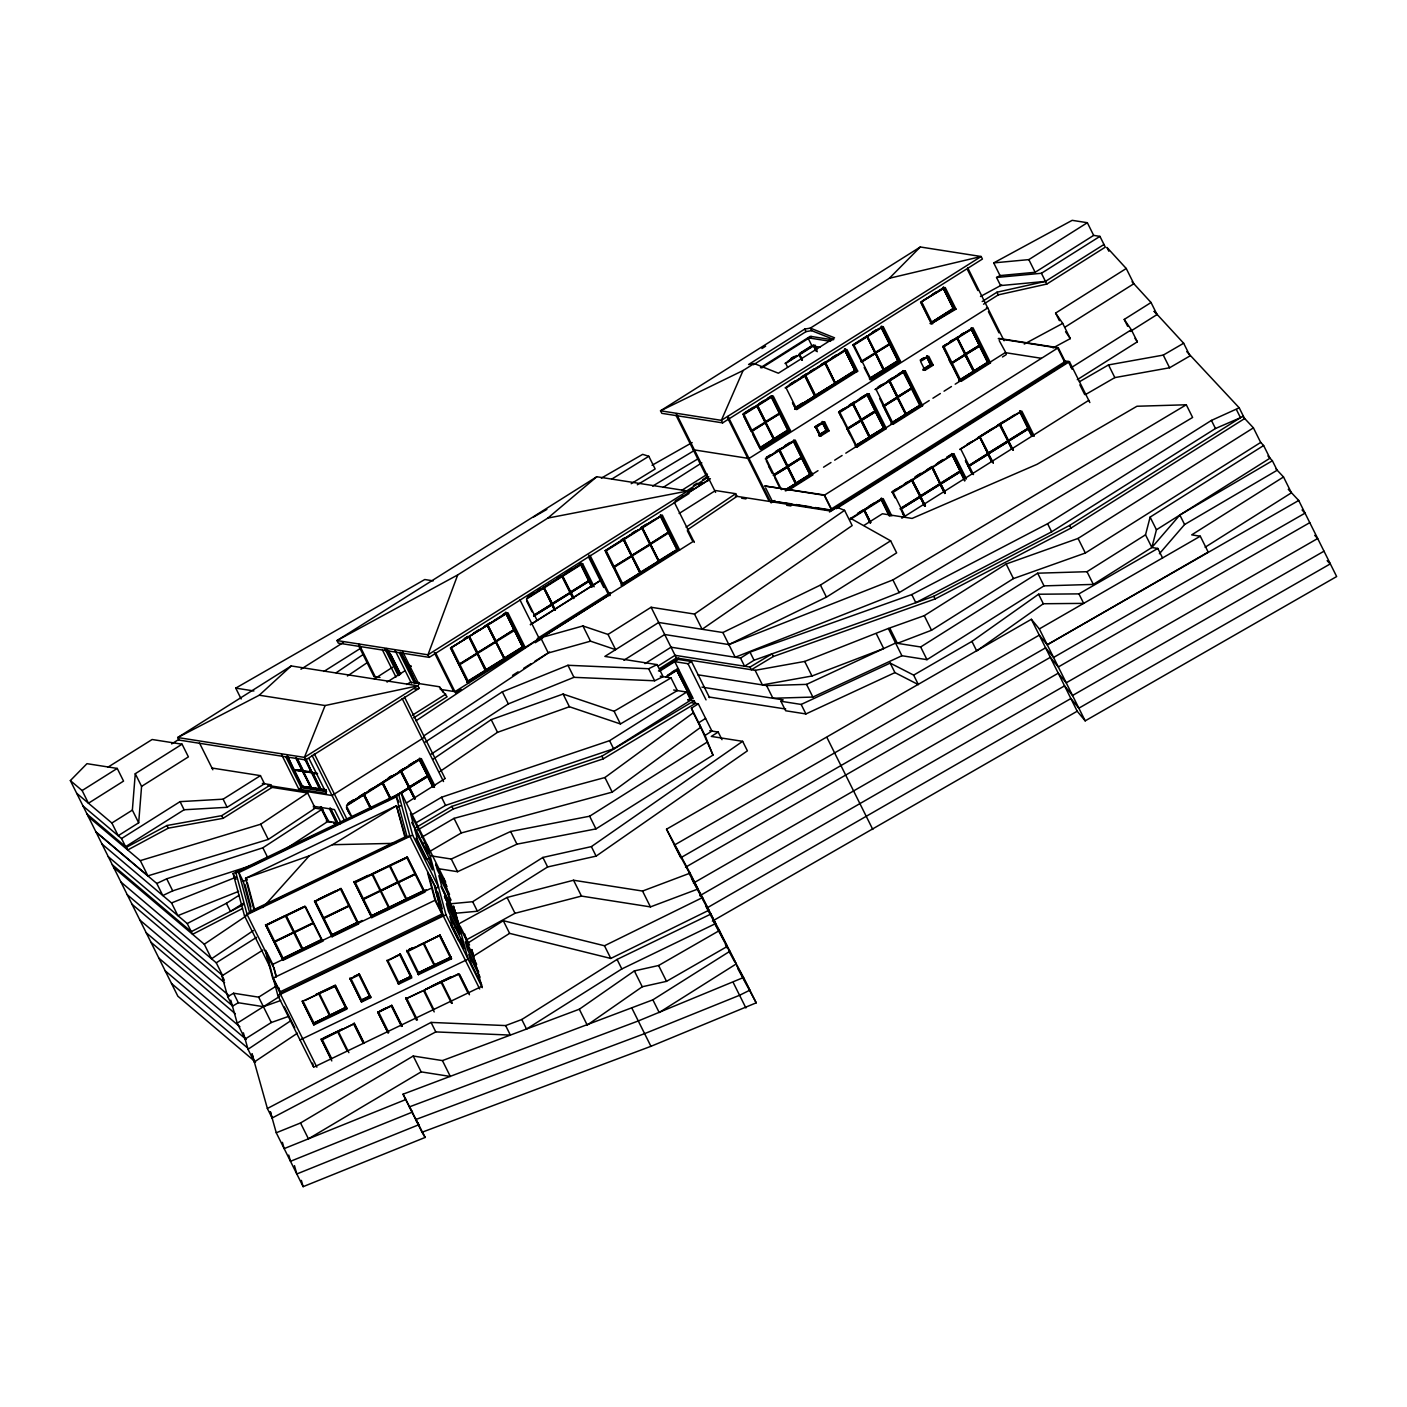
<?xml version="1.0" encoding="UTF-8"?>
<svg xmlns="http://www.w3.org/2000/svg" width="1407" height="1407" viewBox="0 0 1407 1407"><rect width="100%" height="100%" fill="white"/><g stroke="black" fill="none" stroke-linecap="round" stroke-linejoin="round"><path stroke-width="1.5" d="M138.677 822.796L132.364 810.115L135.265 773.709L182.066 744.197L188.397 756.878L141.579 786.39L138.677 822.796L118.206 835.705L111.874 823.025L76.681 793.267M1162.569 557.946L1157.82 548.431L1151.858 547.499L1145.527 534.818L1150.117 517.108L1263.627 445.527L1269.958 458.207L1156.448 529.788L1151.858 547.499L1093.345 584.397L1044.012 585.875L926.984 659.672L901.905 655.732L812.877 697.063L772.918 698.259L766.586 685.578L697.837 674.797M596.797 476.744L547.815 518.093L457.715 574.918L427.957 654.818L429.223 657.368L689.008 493.54L687.742 490.99L596.797 476.744L337.012 640.554L338.278 643.105L429.223 657.368M291.214 665.951L259.257 695.216L177.704 737.532L304.404 757.388L417.914 685.807L291.214 665.951L177.704 737.532L178.97 740.064L305.653 759.921L419.18 688.34L417.914 685.807L325.105 705.54L304.404 757.388L311.686 772.408L306.04 759.235M754.17 363.534L748.577 364.501L804.751 329.08L810.344 328.112L834.527 337.803L778.37 373.224L754.17 363.534L743.089 370.516L721.369 420.341L722.635 422.874L982.42 259.046L981.154 256.514L920.319 246.981L660.534 410.791L661.8 413.341L722.635 422.874M1151.858 547.499L1179.84 515.032L1272.385 460.757L1277.134 470.272L1184.588 524.53L1159.386 553.76M262.863 907.533L309.276 855.843L332.439 844.71L396.475 805.771L405.533 837.323M70.35 780.586L86.97 763.667L117.238 768.415L123.552 781.096L88.448 803.239L82.134 790.541L70.35 780.586L177.845 996.191L255.546 1062.021M833.788 339.527L811.61 330.645L810.344 328.112L889.365 278.269L920.319 246.981M421.871 837.218L454.021 818.364L604.922 777.526L693.299 712.786L691.435 708.161L698.329 703.817L711.924 731.077L705.03 735.439L712.98 755.102L595.952 828.899L516.949 844.165L457.592 871.707L438.791 868.752M429.135 851.815L461.303 832.962L612.203 792.123L700.563 727.366L693.299 712.786M913.653 675.114L918.384 684.629L894.94 672.616L805.912 713.947L785.651 710.764L780.903 701.266L801.163 704.432L890.191 663.102L913.653 675.114L971.938 641.399L1038.577 594.229L1078.94 593.877L1157.82 548.431M1078.94 593.877L1083.671 603.374L1043.326 603.744L976.687 650.913L971.938 641.399M450.715 903.769L472.664 901.711L542.873 857.443L591.38 846.609L742.65 741.331L747.398 750.846L596.111 856.124L547.622 866.958L477.413 911.226L455.446 913.284L450.715 903.769L443.821 878.425M705.593 905.809L729.952 951.22L652.866 999.832L403.053 1094.189L425.16 1137.436L303.138 1186.664L276.264 1132.776L300.535 1122.979L413.236 1056.024L442.431 1060.597L579.315 1009.224L634.364 970.918L658.599 965.501L719.452 930.537L691.54 878.513M719.452 930.537L727.349 946.383L666.513 981.347L642.26 986.764L587.211 1025.07L579.315 1009.224M694.513 614.068L844.569 510.336L852.167 525.567L702.111 629.281L694.513 614.068L651.107 607.261L608.017 634.434L582.92 625.957L540.71 637.776L415.997 720.806M335.675 825.469L339.228 823.06L326.231 821.02M433.391 758.971L491.201 719.645L563.099 694.056L614.103 711.274L620.434 723.954L677.347 690.591L671.016 677.91L660.288 676.222M439.723 771.652L497.515 732.326L569.413 706.736L620.434 723.954M336.115 672.792L363.34 654.396M347.423 676.011L367.385 662.521M686.106 527.168L735.685 493.681L737.004 496.354L687.425 529.823M113.668 867.468L204.279 944.22L246.067 915.992M253.348 930.572L211.542 958.8L204.279 944.22M297.422 1033.195L254.333 1061.968L248.001 1049.288L291.091 1020.515M88.377 816.728L140.313 860.627L260.7 824.221L307.641 792.968L315.221 808.181L268.28 839.434L147.893 875.858L95.957 831.959L156.81 883.49L162.807 895.538L172.709 890.842L256.32 863.898M423.595 736.019L548.29 652.989L590.518 641.17L615.615 649.647L608.017 634.434M156.81 883.49L166.712 878.795L262.845 847.805L322.045 809.254L313.409 807.899M425.02 742.192L502.317 691.857L567.953 665.282L648.645 668.73L657.087 664.614L663.102 676.661L654.642 680.777L573.95 677.33L508.332 703.905L431.034 754.24M283.212 850.514L328.06 821.301L320.673 806.897M761.926 348.549L765.619 346.21M753.466 364.747L806.018 331.612L811.61 330.645M82.134 790.541L117.238 768.415M760.483 367.702L810.274 336.308L832.944 339.861M761.75 367.913L811.522 336.502M790.681 358.697L794.199 356.481M791.068 358.75L794.568 356.534M799.844 353.21L812.12 345.471M788.078 361.177L796.767 355.496M784.948 363.446L797.224 355.69M813.615 345.366L799.387 354.195L802.236 359.893M813.826 345.735L785.739 363.446L787.586 367.157M300.94 669.24L343.431 642.436M323.891 671.438L360.843 648.135M744.11 413.06L753.255 407.309M758.742 403.844L764.23 400.379M767.888 398.075L771.528 395.772L788.799 430.384L761.38 447.69M789.925 384.164L795.447 380.681M800.988 377.182L806.51 373.699M810.203 371.378L813.897 369.039M821.266 364.395L824.959 362.074M832.328 357.413L836.022 355.092M872.393 332.175L876.051 329.854M932.753 294.098L936.358 291.829M742.72 414.291L771.968 395.842L789.239 430.454L759.973 448.903L761.222 449.097L790.488 430.665L773.217 396.035L743.969 414.485L761.222 449.097M788.465 385.624L836.479 355.162M837.499 354.687L845.695 349.341M852.712 344.926L867.345 335.693M868.858 334.936L879.182 328.429M922.394 300.975L943.991 287.362L954.737 308.924L931.328 323.68L920.583 302.118L945.24 287.556L956.004 309.118L931.328 323.68M743.002 414.449L756.931 405.814L765.091 422.17L756.737 405.779M790.488 430.665L787.973 430.261L771.265 396.774L757.335 405.409L765.672 421.801L757.511 405.445M785.106 387.892L803.028 376.724M835.002 383.249L815.128 395.473L835.002 383.249L824.889 362.953L805.015 375.177M827.246 361.458L844.974 350.273L854.717 370.516L857.69 371.096L846.944 349.552L786.091 387.91L796.854 409.472L857.69 371.096M860.961 361.423L875.084 352.805L866.941 336.449L852.994 345.084L861.348 361.476M869.051 334.972L881.274 327.409L889.417 343.765L875.295 352.383L867.134 336.009L875.488 352.401M922.728 301.116L943.288 288.294L953.401 308.59L930.977 322.572M883.227 326.67L853.961 345.12L871.232 379.732L900.48 361.282L883.227 326.67L881.978 326.477L899.231 361.089L869.983 379.538L871.232 379.732M111.874 823.025L132.364 810.115M765.091 422.17L750.969 430.788L743.177 414.485M765.302 421.748L779.425 413.13L771.265 396.774M751.285 431.421L765.215 422.786L773.569 439.16L765.408 422.804L751.655 431.474L759.815 447.831L788.465 429.944M779.548 413.746L765.619 422.381L774.149 438.791L765.795 422.417L779.742 413.764L787.709 430.102L773.78 438.738M861.277 362.056L875.224 353.403M883.965 369.408L875.611 353.016L889.558 344.363M663.225 487.385L701.829 462.833M861.664 362.109L875.4 353.438L883.191 369.742M875.611 353.016L889.734 344.398L897.895 360.755M993.711 262.898L1028.834 259.609L1087.347 222.711L1093.661 235.391L1035.147 272.29L1000.025 275.579L993.711 262.898L1072.187 220.336L1087.347 222.711M796.767 406.553L802.289 403.07M795.025 408.153L814.917 395.912L804.611 375.581M825.469 362.584L835.213 382.81L854.717 370.516M814.917 395.912L795.219 408.171L792.458 402.648M835.389 382.845L855.087 370.569L844.78 350.255M796.169 407.924L853.346 371.87M930.08 323.487L946.278 313.269M794.762 409.156L855.614 370.78L844.868 349.217M930.519 323.557L953.928 308.784L943.182 287.239M795.148 409.208L855.984 370.832L845.238 349.27M930.906 323.61L954.315 308.854L943.552 287.292M856.441 370.903L795.571 409.279L796.854 409.472M394.224 662.855L386.257 648.75M394.54 663.488L399.271 674.832M374.332 678.948L392.588 667.235M121.547 838.537L180.061 801.638L223.115 799.176L260.453 775.626L264.498 783.752L227.16 807.301L184.106 809.764L125.592 846.662L121.547 838.537L82.995 805.965M681.867 490.269L707.475 474.124M982.192 301.538L996.983 292.216L1045.471 281.382L1103.985 244.484M400.661 652.672L407.696 664.966M418.917 682.94L415.47 682.395L408.012 665.599M693.422 485.485L697.081 483.181M702.568 479.717L706.226 477.413M684.804 492.098L708.794 476.78M983.528 304.193L998.302 294.872L1046.808 284.056L1105.304 247.157L1099.94 236.376L1093.503 235.356M687.636 491.782L693.159 488.299M698.452 484.975L702.111 482.654M387.048 682.078L405.198 670.629M675.202 500.91L682.624 496.231M688.181 492.731L710.412 478.714M773.375 439.142L759.815 447.831M869.438 378.413L883.367 369.777L875.4 353.438M897.701 360.737L883.772 369.373L875.998 353.069M682.061 496.777L709.304 479.594M898.985 360.245L869.807 378.465L864.179 367.526M760.994 447.637L788.43 430.331L772.126 397.636M871.003 378.254L898.422 360.966L881.169 326.336M869.544 379.468L898.792 361.019L881.538 326.406M528.03 596.48L533.464 593.05M557.014 578.189L560.637 575.903M528.399 596.533L533.833 593.103M537.456 590.817L541.079 588.548M557.401 578.259L561.024 575.973M566.458 572.543L571.893 569.114M594.159 586.754L582.639 563.662L581.39 563.468L527.097 597.905L543.612 587.774L551.773 604.131L533.64 615.422L551.773 604.131M1045.471 281.382L1000.588 285.586L996.543 277.478L1041.426 273.275L1099.94 236.376M544.017 587.37L552.353 603.761L543.823 587.352L562.149 576.079M562.554 575.692L580.686 564.4L588.654 580.739L570.714 592.048L562.36 575.656L570.521 592.013L588.83 580.757M582.639 563.662L526.482 599.083L537.034 620.241M464.169 638.725L467.792 636.439M464.539 638.778L468.179 636.492M473.614 633.062L479.048 629.633M484.483 626.203L489.917 622.791M502.598 614.789L506.221 612.502L523.492 647.114L467.317 682.536M620.821 540.235L624.444 537.949M631.708 533.376L635.331 531.09M640.765 527.66L646.2 524.231M493.013 621.366L450.574 648.135L468.9 636.879L477.043 653.235L458.928 664.509L450.961 648.187M493.98 620.575L506.661 612.573L523.932 647.185L467.757 682.606L450.486 647.994L507.927 612.766L525.18 647.396L522.208 646.798M605.045 550.717L637.934 529.982M641.205 527.731L649.278 522.824M650.263 522.015L662.398 515.349L679.651 549.979L676.679 549.381M487.42 625.183L469.287 636.474L477.641 652.866L469.481 636.509M487.824 624.778L505.957 613.505L513.924 629.826M605.239 550.753L623.354 539.461L631.514 555.818L613.382 567.109L605.925 552.511M644.089 526.253L660.428 516.088L677.136 549.592M662.398 515.349L606.224 550.77L623.477 585.4L620.979 585.013M920.16 360.104L923.432 358.029M766.252 457.451L769.91 455.147M775.398 451.682L779.056 449.378M784.543 445.913L790.03 442.449M814.741 426.866L819.665 423.771M839.979 410.95L843.637 408.646M849.125 405.181L854.612 401.734M860.082 398.269L865.569 394.804M878.074 386.925L881.732 384.621M889.048 380.013L892.706 377.709M898.194 374.244L903.681 370.78L920.934 405.409L891.686 423.859M920.53 360.157L923.801 358.082M949.602 341.813L953.26 339.509M960.576 334.901L964.235 332.597M406.729 684.505L410.369 682.219L439.389 686.757L447.092 696.799L413.728 717.834M766.692 457.521L770.35 455.2M775.82 451.753L781.307 448.288M784.965 445.984L790.453 442.519M838.572 412.181L845.888 407.555M849.547 405.251L855.034 401.804M858.692 399.5L866.009 394.875M878.513 386.995L884.001 383.531M887.659 381.227L904.121 370.85L921.374 405.48M920.969 360.227L924.241 358.152M942.725 346.491L946.383 344.187M950.042 341.883L957.358 337.275M961.016 334.972L973.239 328.253L990.493 362.865L961.245 381.315L958.73 380.928M766.674 457.715L778.88 450.17L787.234 466.544L773.111 475.161L787.041 466.526M801.199 457.451L787.445 466.122L779.285 449.765L793.214 441.13M815.269 427.077L822.479 422.68M838.678 412.321L850.883 404.759M853.011 403.281L866.941 394.628L875.101 410.985L861.172 419.638L853.011 403.281L867.134 394.663L883.842 428.15L886.357 428.537L869.086 393.925L867.838 393.731L885.091 428.344M875.136 389.475L888.89 380.787M921.18 360.28L926.633 356.991L930.607 364.642L923.59 369.056M956.76 337.997L942.813 346.632L959.996 381.121M957.165 337.592L971.094 328.957L979.254 345.313L965.308 353.948L957.165 337.592L971.287 328.992L987.907 362.338L973.978 370.973M679.141 513.467L715.512 490.533L735.685 493.681M765.32 458.858L779.073 450.187L787.234 466.544M787.621 466.157L779.478 449.8L793.407 441.147L810.045 474.511L796.098 483.146L787.938 466.79L801.515 458.084L787.762 466.755L795.905 483.111L787.762 466.755M875.33 389.493L889.083 380.822L897.226 397.179L883.49 405.849L897.05 397.161L889.083 380.822M921.55 360.35L926.808 357.026L930.238 364.571L933.193 365.169L928.778 356.288L920.583 361.458L924.997 370.322L933.193 365.169M956.953 338.032L943.2 346.702L951.361 363.059L965.096 354.388L956.953 338.032L964.921 354.353L951.361 363.059M788.852 490.023L812.63 475.038L795.36 440.409L766.112 458.858L781.448 489.636M816.429 427.13L824.625 421.959L829.04 430.841L820.861 436.012L819.595 435.818L827.791 430.648L823.359 421.766L815.181 426.937L816.429 427.13L820.861 436.012M869.086 393.925L839.838 412.374L857.092 446.986L886.357 428.537M905.369 371.043L876.104 389.493L893.375 424.123L922.623 405.673L905.369 371.043L902.854 370.657M973.239 328.253L943.991 346.702L961.245 381.315M819.067 434.675L826.454 430.313L819.437 434.745L815.462 427.095M923.203 369.003L930.414 364.606M551.984 603.709L570.31 592.453L561.973 576.061M552.177 603.744L570.31 592.453M818.786 435.678L826.982 430.524L822.55 421.643M922.939 370.006L931.135 364.835L926.703 355.971M819.173 435.748L827.369 430.577L822.937 421.695M923.326 370.059L931.504 364.905L927.09 356.024M552.089 604.764L533.781 616.02L552.089 604.764L554.815 610.216M555.026 609.794L552.3 604.342L570.433 593.05L573.352 598.538M573.739 598.133L570.837 592.646L588.97 581.372M570.837 592.646L588.777 581.337L591.679 586.825M458.735 664.491L477.043 653.235M477.254 652.813L495.581 641.539L487.244 625.148M641.715 527.748L650.052 544.14L631.725 555.396L623.952 539.092M477.448 652.83L495.581 641.539M650.052 544.14L631.919 555.431L623.758 539.057L641.891 527.783L649.682 544.069M287.151 756.825L293.5 769.559L287.855 756.386M459.051 665.124L477.36 653.868L485.521 670.224L467.212 681.48L459.421 665.177M477.764 653.464L486.101 669.855L477.571 653.446L495.897 642.172L504.058 658.546L495.721 642.155M522.577 646.851L504.269 658.107L496.108 641.75L514.434 630.494L522.402 646.833M613.522 567.707L631.831 556.451L639.992 572.825L621.683 584.063L613.892 567.777M632.235 556.064L640.572 572.456L632.042 556.029L650.368 544.773L658.529 561.129L650.175 544.738M658.916 560.725L650.579 544.333L668.518 533.024L676.855 549.416M126.384 847.331L166.976 825.504L221.726 815.655L270.777 784.737L272.114 787.392L223.062 818.329L168.295 828.16L127.703 849.986L126.384 847.331L87.041 814.073M293.817 770.192L301.977 786.548L293.817 770.192L303.296 771.124L311.422 787.762L320.198 789.134M530.316 624.62L601.422 579.772M530.562 624.673L601.686 579.825M310.314 771.634L302.276 770.93L295.927 758.215M302.91 771.616L311.07 787.973L302.91 771.616L312.706 772.601L320.866 788.958L319.846 789.362L311.686 772.988M787.445 466.122L801.374 457.486L793.407 441.147M846.821 428.678L860.767 420.025M911.384 388.121L897.437 396.756L911.56 388.139L903.03 371.729L889.277 380.4L897.631 396.792M860.961 420.06L847.207 428.73L839.047 412.374L852.431 403.651L860.961 420.06L852.607 403.668M861.172 419.638L874.908 410.967M965.308 353.948L979.448 345.348L971.287 328.992M775.134 474.722L787.551 467.194L773.604 475.83M847.137 429.311L861.277 420.693L847.331 429.328L850.057 434.798M870.018 436.68L861.664 420.288L875.611 411.653L861.664 420.288L869.632 436.627L883.772 428.009L869.632 436.627M883.42 406.43L897.543 397.812L905.703 414.186L891.774 422.821L884.511 408.276M897.824 396.809L889.664 380.453L903.417 371.782L920.125 405.269L905.915 413.746L897.754 397.39L911.507 388.719L897.754 397.39L906.108 413.781L920.037 405.146L922.623 405.673M965.044 354.951L951.29 363.622L959.451 379.996L973.574 371.378L965.044 354.951L973.398 371.342L959.644 380.013M965.624 354.582L979.764 345.981L965.818 354.617L974.154 371.008L966.011 354.652M883.614 406.465L897.543 397.812M951.484 363.657L965.413 355.021M412.409 715.178L445.755 694.143M485.732 669.802L504.058 658.546M640.203 572.385L658.529 561.129M677.048 549.451L658.74 560.707L650.579 544.333M468.32 681.269L524.16 646.059M622.791 583.87L673.513 551.878M466.931 682.483L523.105 647.062L505.852 612.432M621.402 585.066L677.576 549.645L660.323 515.032M537.263 638.585L610.216 592.576M621.788 585.136L677.945 549.715L660.692 515.085M281.558 754.504L298.812 789.134L303.49 786.179M693.721 541.115L454.971 691.664L440.268 689.36M1059.383 320.673L1055.602 313.075L1126.251 268.508L1133.849 283.739L1065.046 327.11M537.896 639.851L609.02 595.003M538.142 639.886L609.811 594.686M461.179 689.412L455.604 692.93L435.572 652.76M535.205 642.735L542.61 638.075M786.742 488.915L795.711 483.551L787.357 467.159L795.324 483.48M795.905 483.111L809.658 474.44L812.63 475.038M855.298 445.667L869.42 437.049L861.084 420.658M891.581 422.786L905.703 414.186M973.785 370.956L987.538 362.285L990.493 362.865M785.212 490.023L795.711 483.551M855.491 445.702L869.42 437.049M786.355 489.636L812.402 473.192M858.252 444.295L883.842 428.15M892.689 422.575L920.424 405.075M960.524 379.802L989.015 361.828M786.794 489.706L810.573 474.704L794.269 442.009M856.863 445.509L884.282 428.22L867.029 393.608M893.146 422.645L920.565 405.339L904.261 372.644M959.187 380.998L988.435 362.549L971.182 327.919M785.335 490.92L810.942 474.775L793.671 440.145M855.403 446.723L884.669 428.273L867.398 393.661M959.556 381.051L988.822 362.601L971.551 327.989M786.478 490.568L817.995 470.694M823.552 467.194L830.974 462.516M834.668 460.177L842.09 455.499M845.8 453.16L929.218 400.555M932.929 398.216L940.333 393.538M944.044 391.199L951.466 386.52M955.177 384.181L1005.231 352.629L1041.215 358.275M1006.322 353.597L999.216 340.582M774.835 500.54L771.124 502.862L728.017 416.384M1002.452 356.991L1006.163 354.67M512.535 675.378L518.093 671.86M523.633 668.36L531.055 663.682M534.73 661.36L549.557 652.021M424.509 737.215L332.052 795.518L267.946 785.458M998.267 338.682L1057.554 347.969L1065.152 363.199L832.047 510.196L824.449 494.965L764.687 485.978L824.238 495.299L1058.275 347.722L1065.873 362.936M348.057 803.291L353.544 799.844M388.244 777.948L391.902 775.644M348.444 803.344L353.913 799.897M359.401 796.432L364.87 792.985M368.528 790.681L372.187 788.377M388.631 778.001L392.272 775.697M399.588 771.089L403.246 768.802M408.716 765.338L414.203 761.89M348.883 803.415L365.31 793.056M368.968 790.752L394.54 774.624M398.199 772.32L405.497 767.712M409.156 765.408L418.284 759.639M347.107 804.734L363.692 794.568L370.938 809.113M363.885 794.146L382.071 782.837L390.407 799.211L382.247 782.855L363.885 794.146L371.149 808.691M390.812 798.824L382.458 782.433L398.832 772.25M347.494 804.786L363.692 794.568M382.458 782.433L399.025 772.285M434.798 785.616L421.379 758.69L346.474 805.93L352.225 817.467M1127.658 326.318L1124.228 319.424L1151.049 302.523L1157.046 314.57L1130.226 331.472M320.638 807.161L328.587 821.266M831.414 508.929L1064.519 361.916M829.479 512.007L1068.212 361.458L1072.099 369.25M337.68 823.271L333.477 823.165M836.286 508.701L1069.461 361.652L1089.862 402.56M1071.272 367.632L1131.334 329.766L1124.228 319.424M386.433 801.427L390.231 799.194M390.618 798.789L408.98 787.515L400.45 771.089L408.786 787.48M401.945 772.531L409.191 787.076L427.376 775.767M408.98 787.515L391.005 798.842L382.845 782.485M409.191 787.076L427.57 775.785L419.04 759.375L401.03 770.719L419.216 759.393L433.321 787.322M108.286 856.687L187.219 923.537L226.421 903.294L239.102 895.292M398.128 794.885L394.54 797.153L409.296 788.149L414.731 799.053M401.734 792.616L409.296 788.149M409.507 787.709L427.886 776.418L409.507 787.709L414.045 796.802M623.864 660.27L664.702 634.522L728.879 644.582L892.9 579.913L1186.294 404.776L1192.608 417.457L899.214 592.593L735.193 657.262L722.864 632.534L658.705 622.474L604.869 656.418L657.087 664.614M915.042 476.92L920.565 473.42M857.479 513.502L863.019 510.02M868.559 506.52L874.099 503.02M893.287 490.92L896.98 488.598M904.349 483.955L908.043 481.616M915.412 476.973L920.952 473.491M926.474 469.991L932.014 466.508M937.537 463.009L943.077 459.526M946.77 457.205L950.446 454.883M966.697 444.63L970.373 442.308M977.759 437.665L992.515 428.361M998.038 424.861L1003.578 421.379M857.918 513.573L881.943 498.43L890.561 515.736M901.096 486.347L891.88 492.151L911.472 479.998L920.002 496.407L911.666 480.016M904.789 484.008L912.158 479.365M915.851 477.043L932.454 466.579M936.13 464.24L943.517 459.597M947.21 457.275L950.886 454.953M967.137 444.7L972.659 441.218M976.352 438.896L1015.08 414.467M850.619 518.374L863.968 510.249L870.317 522.964M889.382 515.718L881.046 499.327L864.179 509.826L870.528 522.542M912.246 479.646L931.926 467.388L940.087 483.744L920.6 496.038L912.053 479.629L920.6 496.038M960.031 449.519L979.729 437.243L987.89 453.617L968.368 465.91L987.696 453.582M988.277 453.212L979.94 436.821L999.427 424.527L1007.957 440.954L999.621 424.562M1031.999 436.188L1019.899 411.917L1000.201 424.193L1008.555 440.584L1028.06 428.273L1008.168 440.514L1000.008 424.158M849.934 519.605L883.191 498.623L891.827 515.929M966.451 478.978L953.981 453.986L893.128 492.344L905.598 517.354M959.75 449.361L1021.869 411.178L1034.321 436.188M243.147 903.4L230.467 911.402L226.421 903.294M1077.287 379.679L1137.348 341.813L1131.334 329.766M406.289 803.045L445.122 778.563M863.986 525.409L882.435 513.766L912.088 518.427L1037.065 464.31L1136.962 406.254L1186.294 404.776M645.039 663.594L671.033 647.202L740.522 658.107L750.001 652.127L911.771 594.563L1047.599 523.721L1211.427 420.412L1239.215 407.819L1244.579 418.6L1070.956 528.1L935.11 598.942L773.34 656.506L751.356 669.732L750.037 667.076L675.079 655.328L658.37 665.863M900.128 508.648L919.826 496.39M920.213 495.985L939.894 483.727L931.926 467.388M932.524 467.018L940.298 483.322L959.996 471.046M1007.781 440.919L988.083 453.177L1007.957 440.954M900.498 508.718L920.002 496.407M940.667 483.375L960.19 471.081L952.029 454.725L932.331 466.983L940.298 483.322M900.445 509.281L920.319 497.04L900.621 509.316M925.067 505.711L920.53 496.618L940.034 484.325L944.941 493.47M944.625 491.289L940.808 483.99L960.506 471.714L940.808 483.99L945.152 493.048M968.315 466.491L988.189 454.25L968.508 466.508L972.307 473.825M993.131 462.938L988.4 453.81L1008.274 441.587L988.593 453.845M1013.022 450.24L1008.485 441.147L1028.376 428.906L1008.678 441.182L1013.392 450.293M940.404 484.377L920.723 496.653L925.437 505.764M659.69 668.518L676.398 657.984L755.137 670.33L804.698 661.431L888.309 628.472L924.258 615.668L1006.163 564.014L1078.061 538.424L1253.408 427.851L1260.672 442.449L1085.342 553.021L1013.445 578.594L931.522 630.248L897.367 643.333L890.103 628.753M658.441 670.981L678.79 658.142M901.834 518.198L1088.754 400.344M659.69 671.174L678.297 659.443L691.523 661.519L709.55 697.679M671.491 672.423L675.079 670.137M668.325 674.762L678.579 669.275L665.968 677.224M667.111 675.712L676.556 669.996L691.435 698.171L676.89 669.011M667.481 675.765L676.609 670.013L690.837 698.54M690.608 698.048L693.123 698.452L674.78 661.659L688.005 663.735L691.523 661.519M120.932 882.048L216.256 962.793L256.549 937.379M722.864 632.534L820.422 585.083L890.631 540.816L896.646 552.863L826.437 597.131L728.879 644.582M127.263 894.729L222.57 975.473L262.863 950.059M411.653 814.917L441.534 797.259L609.565 740.68L686.686 692.051L690.731 700.158L613.628 748.805L445.579 805.384L415.698 823.025M688.515 699.684L692.209 697.362M688.269 700.51L691.875 698.241L677.33 669.081M1243.26 415.944L1069.619 525.444L933.791 596.287L754.046 660.235L744.567 666.215L740.522 658.107M280.697 1000.518L263.408 1006.673L238.311 1002.734L232.454 1006.198L227.723 996.684L233.58 993.219L258.659 997.158L276.634 985.832M705.611 718.397L698.699 722.758L712.98 755.102M288.593 1016.382L271.305 1022.52L245.135 1039.034L237.22 1023.188L279.588 996.473M722.002 739.677L718.203 732.062L711.291 736.424L742.65 741.331M430.366 855.755L451.278 859.026L510.635 831.484L589.639 816.218L706.666 742.421M780.903 701.266L783.136 699.859L701.952 687.126M911.771 594.563L915.816 602.671L1051.645 531.828L1215.472 428.519L1240.482 417.703L1236.419 409.578M766.586 685.578L806.545 684.382L895.573 643.052L920.67 646.974L1037.68 573.194L1087.013 571.699L1145.527 534.818M467.23 943.429L503.284 920.688L604.482 945.768L702.585 897.543L708.917 910.223L610.796 958.448L509.615 933.369L473.561 956.109L467.23 943.429L465.436 936.816M1205.113 547.235L1291.415 492.819L1283.518 476.973L1191.694 534.871L1200.294 536.208L1208.191 552.072L1047.248 644.775L1039.263 635.137L674.428 845.062L702.585 897.543M521.786 1019.512L617.075 959.433L710.957 914.022L715.706 923.537L621.824 968.948L526.535 1029.027L521.786 1019.512L505.623 1025.58L431.052 1022.414L267.383 1108.505L272.114 1118.02L435.801 1031.911L510.372 1035.095L505.623 1025.58M107.847 767.237L152.132 739.502L182.066 744.197M171.654 743.916L179.058 739.273M611.957 478.978L648.82 456.29L655.152 468.971L631.18 483.709M637.336 484.764L693.721 450.838M652.672 486.101L697.766 458.963M416.366 827.316L451.858 806.369L601.915 756.175L694.143 700.704L695.463 703.359L603.251 758.848L453.177 809.025L417.686 829.989M750.037 667.076L772.021 653.85L773.34 656.506M442.431 1060.597L450.328 1076.461L421.15 1071.87L308.432 1138.826L300.535 1122.979M614.103 711.274L671.016 677.91M1079.31 381.807L1108.505 364.923L1163.272 355.092L1183.656 343.238L1189.988 355.918L1169.586 367.772L1114.836 377.604L1085.641 394.488M1302.055 509.967L1305.028 513.15L1053.562 657.456L1045.594 647.818L680.759 857.742L666.531 829.198L1031.366 619.291L1039.333 628.911L1085.184 720.859L1336.65 576.553L1298.714 500.47L1288.267 489.319M712.364 921.145L1077.199 711.221L1085.184 720.859M241.16 698.98L235.743 688.111L424.773 579.526L433.198 580.862M533.745 516.932L546.883 509.387M601.369 478.099L642.682 454.355L648.82 456.29M652.057 465.277L692.156 442.554M1039.333 628.911L1200.294 536.208M1047.248 644.775L1298.714 500.47M1309.776 522.665L1058.31 666.971L1050.326 657.333L685.49 867.257M1324.005 551.192L1072.539 695.498L1064.554 685.86L699.719 895.784M1330.319 563.873L1327.346 560.69L1330.319 563.873L1078.852 708.178L1070.885 698.54L707.932 907.392M693.405 883.104L1058.24 673.179L1066.207 682.817L1317.673 538.512L1314.701 535.328M458.383 924.082L507.083 897.455L573.546 880.237L642.542 891.053L690.098 873.131L698.013 888.995L650.439 906.899L581.46 896.083L514.997 913.301L466.28 939.929L458.383 924.082L453.476 906.002L456.079 915.535L441.991 887.254L438.861 875.664L451.084 900.163M457.715 574.918L337.012 640.554L427.957 654.818L687.742 490.99L547.815 518.093M996.543 277.478L1000.359 275.403M980.468 296.49L1001.661 285.005M1024.278 344.064L1062.707 323.399L1070.305 338.612L1052.999 347.916M243.094 904.877L191.264 931.663L112.331 864.795M242.496 908.535L192.583 934.318L187.219 923.537M288.734 1155.041L290.493 1161.303L412.497 1112.058L409.384 1106.887L638.286 1020.954L743.564 977.478L756.21 1002.839L650.931 1046.316L422.03 1132.248L403.053 1094.189M743.089 370.516L660.534 410.791L721.369 420.341L981.154 256.514L889.365 278.269M270.443 967.91L244.519 915.904L233.14 873.571L401.241 792.774L445.702 882.224M235.989 873.079L398.797 794.814M396.352 796.872L406.904 836.11L249.391 911.824L238.838 872.569L396.352 796.872L399.008 802.201M251.044 910.364L243.27 881.45L247.21 879.551M396.844 807.636L400.784 805.736M246.946 913.864L409.754 835.617M244.519 915.904L412.62 835.107L401.241 792.774M422.346 843.76L425.002 842.494L410.457 813.334L413.57 824.924L428.115 854.102L425.002 842.494M318.263 899.249L335.271 891.071M367.913 875.383L354.177 881.978L371.448 916.608L424.386 891.159M302.91 907.146L266.415 924.698L274.629 941.283L293.5 932.225L285.269 915.623L266.486 924.927M314.482 901.078L332.017 936.745L358.486 924.012L341.022 888.626L315.397 901.148L323.61 917.751L348.76 905.668L340.6 889.294M371.905 874.134L355.092 882.066L363.323 898.668L380.083 890.596L371.87 874.011L354.247 882.259L371.729 917.645L424.668 892.196L424.246 890.666M372.521 873.694L380.752 890.279L397.442 881.996L389.282 865.639L372.521 873.694L406.711 857.268L414.942 873.853L398.163 881.908L389.95 865.323L406.746 857.373M304.791 906.249L313.022 922.834L294.151 931.909L286.008 915.535L304.827 906.354M315.449 901.395L338.63 890.121M265.782 925.648L305.495 906.565L322.748 941.195L283.036 960.278L265.571 924.874M429.258 858.358L432.389 869.948L417.844 840.788L414.713 829.18L429.258 858.358L426.62 859.624L415.944 838.238M274.928 941.811L293.746 932.63L301.96 949.215L283.106 958.273L301.942 949.092M302.628 948.898L294.415 932.313L313.269 923.238L321.429 939.595L302.628 948.898L321.464 939.718M332.087 934.74L323.856 918.155L349.006 906.055L357.167 922.429L332.087 934.74L357.202 922.535M363.604 899.179L380.347 891L388.561 907.603L371.782 915.658L363.639 899.302L380.347 891M381.033 890.807L397.759 882.629L405.972 899.231L389.229 907.286L381.068 890.912L397.759 882.629M398.445 882.435L415.188 874.257L423.419 890.842L406.641 898.897L398.48 882.541L415.188 874.257M294.468 932.542L313.269 923.238M323.927 918.384L349.006 906.055M303.42 948.74L320.69 940.439M362.197 920.495L331.595 935.198L332.017 936.745M426.303 889.681L371.272 916.133L371.729 917.645M282.701 958.994L322.414 939.911M331.665 935.462L358.152 922.746M371.378 916.379L424.334 890.93M282.754 959.24L322.467 940.14M331.735 935.69L358.205 922.974L340.951 888.345M430.577 888.52L272.782 964.358L276.194 977.038M435.519 900.04L443.117 915.254L280.31 993.5L272.712 978.287L435.519 900.04L428.097 872.41M280.169 991.829L441.904 914.093M313.286 1066.576L277.865 995.558L445.966 914.761L427.165 844.763M408.646 949.655L412.532 947.773M315.819 994.52L335.288 985.181L346.738 1008.274L313.655 1024.173M408.698 949.883L412.603 948.019M315.889 994.802L335.358 985.445L346.949 1009.048L313.849 1024.947L302.259 1001.344L335.57 986.219M353.614 976.669L359.19 973.996L370.762 997.598L361.511 1002.048L349.921 978.445M394.54 956.989L400.221 954.263L386.978 960.629M406.834 951.097L414.625 947.351M418.512 945.469L439.916 935.18L451.506 958.783L418.424 974.682L406.764 950.815M455.129 927.793L457.785 926.509L446.406 903.681L448.481 911.419L459.86 934.248L457.785 926.509M305.108 1000.465L318.668 993.694L329.467 1015.485L313.444 1023.399L313.849 1024.947M350.818 978.498L358.697 974.435L369.513 996.226L361.564 1000.043L350.765 978.252M389.581 959.855L399.729 954.72L410.545 976.511L398.638 982.244L387.875 960.682M418.424 974.682L418.002 973.152L434.042 965.22L423.226 943.429L407.678 950.903L418.424 972.466M423.947 943.341L439.441 935.637L450.258 957.428L434.693 964.903L423.894 943.112M350.132 979.219L359.383 974.77M461.215 939.278L463.818 948.951L452.438 926.123L449.835 916.449L461.215 939.278L458.559 940.544L450.979 925.331M303.173 1001.397L313.919 1022.959L329.467 1015.485M330.1 1015.045L345.63 1007.447L334.884 985.885L319.319 993.36L330.135 1015.168L345.63 1007.447M361.546 999.937L369.513 996.226M418.459 972.571L434.042 965.22M313.515 1023.68L346.597 1007.764M363.024 999.885L368.581 997.211M398.216 982.965L411.46 976.599L400.08 953.77M418.072 973.415L429.751 967.805M433.655 965.923L451.172 957.516M346.667 1007.992L313.568 1023.909L302.188 1001.081M361.23 1001.01L370.498 996.543M398.287 983.194L411.53 976.827M418.143 973.644L451.225 957.745L439.793 934.688M398.357 983.458L411.389 976.317M418.213 973.925L451.295 958.009M386.907 960.365L398.568 984.232L411.811 977.865L400.133 953.999M300.008 1039.949L468.091 959.152L458.735 924.276M323.118 1038.19L342.569 1028.834M381.191 1010.279L386.45 1007.746M431.369 986.166L450.979 976.739M323.188 1038.454L342.64 1029.115M379.503 1011.387L391.779 1005.495L402.121 1026.231M425.565 989.262L451.049 977.003M347.318 1051.258L337.627 1031.736L322.08 1039.21L331.753 1058.732M378.659 1012.284L391.304 1005.935L401.47 1026.442M421.695 991.337L406.799 998.495L417.439 1019.952M451.594 1003.402L440.971 982.068L424.228 990.123L433.901 1009.646M458.471 973.908L441.64 981.752L452.28 1003.209M321.447 1040.178L354.318 1023.487M406.183 1099.377L284.161 1148.622L282.42 1142.361M736.635 965.466L749.878 990.159L739.59 995.277L644.599 1033.635L415.698 1119.567L418.829 1124.738L296.807 1173.983L294.468 1165.647M101.972 844.007L171.548 902.942L236.376 877.071M238.645 891.37L177.862 915.623L171.548 902.942M755.137 670.33L762.418 684.91L811.98 676.011L883.702 648.557L876.438 633.977M309.276 855.843L245.574 878.285L253.928 909.379M414.959 689.237L419.18 688.34M332.439 844.71L395.596 843.321M943.288 288.294L953.225 308.555M986.465 307.746L987.732 307.94L748.999 458.489L693.176 449.73M956.004 309.118L953.031 308.52L931.17 322.608M998.741 338.384L1058.275 347.722M1063.921 360.79L1069.461 361.652M866.941 336.449L874.908 352.77M830.605 341.338L807.935 337.786L811.98 345.911L820.228 347.195M900.48 361.282L897.983 360.895L881.081 327.374M924.997 370.322L923.748 370.129L931.944 364.976L927.512 356.094M798.789 354.564L801.832 360.298M824.889 362.953L834.808 383.214M804.804 375.616L814.547 395.842M835.213 382.81L825.276 362.549M1019.899 411.917L1027.866 428.238M979.94 436.821L988.47 453.247M979.729 437.243L987.89 453.617M890.86 423.718L893.375 424.123M824.625 421.959L822.11 421.572L826.542 430.454L829.04 430.841M988.4 453.81L993.307 462.956M953.981 453.986L952.732 453.775L965.202 478.785M855.843 446.793L857.092 446.986M795.36 440.409L794.111 440.215L811.382 474.845M881.222 499.362L889.013 515.665M863.968 510.249L870.124 522.947M791.807 503.882L772.285 501.191L765.637 487.877M796.045 504.55L810.872 506.872M815.093 507.54L829.919 509.862M771.845 501.121L831.818 510.53L824.238 495.299M735.333 496.091L830.112 510.934L836.268 507.048L844.569 510.336M741.665 498.236L745.956 498.905M786.654 505.289L790.927 505.957M660.428 516.088L668.395 532.426M623.354 539.461L631.321 555.8M631.514 555.818L613.206 567.074L605.415 550.77M631.831 556.451L639.798 572.79M543.612 587.774L551.579 604.113M552.3 604.342L570.257 593.015L572.966 598.467M468.9 636.879L476.867 653.2M496.108 641.75L504.638 658.177M477.36 653.868L485.151 670.172M673.654 690.01L686.686 692.051M708.829 696.975L785.739 709.04M687.706 699.684L694.143 700.704M691.945 702.814L698.329 703.817M406.992 665.405L410.809 665.722M411.125 666.355L407.661 665.81L415.821 682.184L419.268 682.712M407.309 666.039L410.774 666.584M467.757 682.606L469.006 682.817L451.753 648.187M373.981 676.503L379.978 677.453M709.708 730.725L718.203 732.062M235.743 688.111L253.893 690.96M259.257 695.216L325.105 705.54M421.379 758.69L420.113 758.496L434.499 787.34M297.704 769.664L301.221 770.209M293.5 769.559L316.962 773.234M294.169 769.963L302.945 771.353L311.105 787.709L302.329 786.337M303.261 771.388L312.037 772.777L320.163 789.397M317.613 773.657L312.354 772.83L320.515 789.186L325.773 790.013M312.002 773.041L317.279 773.868M211.982 768.029L260.453 775.626M306.181 786.654L311.457 787.48L302.593 771.564M315.274 788.078L320.55 788.905L312.389 772.549M322.625 789.239L326.125 789.784M301.977 786.548L326.019 790.347M325.316 790.804L301.977 787.129L286.623 756.368M326.635 791.649L301.151 787.656L285.814 756.878M262.353 783.418L270.777 784.737M298.812 789.134L326.406 793.46L309.153 758.83M271.094 787.234L307.641 792.968M313.216 806.229L334.444 809.57L341.145 823.025M327.884 821.706L331.401 822.268M340.494 823.693L336.976 823.13L329.766 808.322M333.811 822.954L337.328 823.5M850.32 518.181L890.631 540.816M131.994 904.244L224.592 982.684M139.909 920.09L229.183 995.734M146.222 932.771L232.208 1005.6M150.971 942.285L235.303 1013.726M158.868 958.149L239.894 1026.776M165.199 970.83L246.207 1039.456M171.513 983.511L247.579 1047.934M1267.918 455.974L1272.385 460.757M1276.043 468.988L1283.518 476.973M1186.769 351.609L1239.215 407.819M1242.944 416.648L1253.408 427.851M1260.637 442.326L1263.627 445.527M1154.285 311.352L1183.656 343.238M1126.251 268.508L1106.922 247.403L1108.822 251.202M1132.055 281.769L1151.049 302.523M1154.127 311.369L1157.046 314.57M443.258 692.385L439.389 686.757M1134.974 338.366L1137.348 341.813M1055.602 313.075L1062.707 323.399M1065.556 331.735L1070.305 338.612M415.698 1119.567L418.829 1124.756M422.03 1132.248L425.16 1137.436M666.531 829.198L690.098 873.131M688.797 872.727L710.957 914.022M713.947 922.271L743.564 977.478M725.414 944.572L727.454 948.371M729.494 952.17L734.595 961.667M737.866 968.649L756.21 1002.839M1211.427 420.412L1215.472 428.519M1163.272 355.092L1169.586 367.772M1108.505 364.923L1114.836 377.604M1179.84 515.032L1184.588 524.53M1041.426 273.275L1046.808 284.056M1028.834 259.609L1035.147 272.29M1150.117 517.108L1156.448 529.788M1079.855 384.832L1084.709 394.576M996.983 292.216L998.302 294.872M967.699 267.77L1004.088 340.758M967.4 269.476L977.883 290.528M988.4 311.598L998.988 332.826M1020.603 410.985L1033.072 435.994M1020.163 410.914L1032.632 435.924M1019.794 410.862L1032.263 435.853M1027.989 428.854L1031.806 436.152M1078.061 538.424L1085.342 553.021M971.991 328.042L989.244 362.672M1069.619 525.444L1070.956 528.1M979.571 345.946L987.732 362.303M979.378 345.911L987.538 362.285M1087.013 571.699L1093.345 584.397M957.34 337.627L965.694 354.019M1011.897 448.851L1008.098 441.552L1011.527 448.798M1047.599 523.721L1051.645 531.828M921.849 302.312L932.595 323.874M921.057 302.312L930.256 320.761M949.004 359.893L950.921 363.745M988.013 454.215L991.829 461.514M987.82 454.18L991.443 461.461M1037.68 573.194L1044.012 585.875M1038.577 594.229L1043.326 603.744M961.016 449.554L973.468 474.564M965.466 460.423L968.368 465.91M965.501 460.898L972.219 474.352M952.293 453.722L964.762 478.714M951.923 453.652L964.393 478.661M951.484 453.582L964.85 480.772M960.119 471.644L964.657 480.737M1006.163 564.014L1013.445 578.594M1031.366 619.291L1077.199 711.221M911.507 388.719L919.668 405.075M897.174 397.759L905.51 414.15M940.034 484.325L944.748 493.435M879.674 398.55L882.382 404.002M882.523 404.688L892.126 423.929M924.856 506.133L920.143 497.023L924.487 506.08M845.449 348.866L856.898 371.835M844.429 349.147L855.649 371.641M875.224 411.6L883.578 427.992M853.187 403.299L861.541 419.691M860.891 420.64L869.051 436.997M892.337 492.344L895.063 497.814M900.814 509.352L904.437 516.615M902.45 512.957L904.261 516.58M814.899 344.961L816.799 348.795M814.811 346.228L816.658 349.938M814.442 346.157L817.221 351.732M813.422 345.331L816.465 351.064M816.078 351.011L813.246 345.295L799.194 354.159L802.412 359.928M804.751 329.08L806.018 331.612M933.791 596.287L935.11 598.942M847.524 429.364L855.685 445.72M838.853 412.339L841.579 417.791M881.503 498.359L890.121 515.665M881.116 498.307L889.752 515.613M924.258 615.668L931.522 630.248M826.085 430.261L822.286 422.645L815.638 427.13L819.437 434.745M864.355 509.844L870.898 522.595M892.9 579.913L899.214 592.593M920.67 646.974L926.984 659.672M792.651 402.666L795.412 408.206M888.309 628.472L901.905 655.732M801.515 458.084L809.852 474.476M890.191 663.102L894.94 672.616M779.654 449.818L787.814 466.192M766.235 460.687L769.858 467.951M774.712 477.677L779.232 486.769M743.67 416.208L751.145 430.806M753.097 435.062L759.622 447.813M768.574 466.069L772.197 473.35M820.422 585.083L826.437 597.131M727.718 418.108L768.908 500.751M804.698 661.431L811.98 676.011M676.31 413.57L715.6 492.38M676.011 415.294L708.583 480.614M806.545 684.382L812.877 697.063M826.947 737.514L872.797 829.462M801.163 704.432L805.912 713.947M750.001 652.127L754.046 660.235M674.287 502.211L694.319 542.399M687.337 530.72L692.121 540.288M661.132 515.155L678.385 549.785L622.228 585.206L613.698 567.742M688.005 663.735L706.033 699.877M651.107 607.261L676.398 657.984M677.471 670.893L690.081 696.166M691.435 708.161L705.03 735.439M648.645 668.73L654.642 680.777M590.043 555.343L610.075 595.53L608.809 595.319L588.777 555.149M588.478 556.855L603.744 587.475M581.39 563.468L592.892 586.543M580.95 563.398L592.453 586.49M580.563 563.345L592.083 586.42M580.124 563.275L591.872 586.86M571.207 592.716L573.933 598.168M561.78 576.026L569.941 592.382M582.92 625.957L590.518 641.17M729.952 951.22L736.283 963.901L659.197 1012.512L652.866 999.832M552.494 604.377L555.396 609.847M551.72 604.711L554.622 610.198M733.258 982.596L745.903 1007.957M609.565 740.68L613.628 748.805M567.953 665.282L573.95 677.33M526.587 600.912L532.022 611.816M601.915 756.175L603.251 758.848M540.71 637.776L548.29 652.989M519.834 599.628L539.866 639.798M563.099 694.056L569.413 706.736M604.922 777.526L612.203 792.123M505.412 612.379L522.683 646.991M642.542 891.053L650.439 906.899M589.639 816.218L595.952 828.899M658.599 965.501L666.513 981.347M487.051 625.13L495.211 641.486M591.38 846.609L596.111 856.124M502.317 691.857L508.332 703.905M634.364 970.918L642.26 986.764M617.075 959.433L621.824 968.948M573.546 880.237L581.46 896.083M604.482 945.768L610.796 958.448M491.201 719.645L497.515 732.326M631.954 1008.274L650.931 1046.316M542.873 857.443L547.622 866.958M434.306 652.549L453.388 690.819M510.635 831.484L516.949 844.165M402.578 651.529L418.881 684.242M409.472 669.081L415.47 682.975L400.133 652.215M401.013 652.461L407.344 665.177M399.307 652.725L414.66 683.503M395.05 650.351L411.354 683.046M391.04 654.906L400.643 674.146M388.807 651.142L400.309 674.234M387.875 650.122L399.817 674.657M386.608 648.521L393.872 663.066M394.189 663.699L399.623 674.604M386.644 650.087L399.113 675.096M384.867 648.68L398.287 675.624M507.083 897.455L514.997 913.301M382.528 650.157L395.947 677.084M404.477 697.028L444.893 778.106M402.138 698.505L443.522 781.536M451.858 806.369L453.177 809.025M454.021 818.364L461.303 832.962M503.284 920.688L509.615 933.369M441.534 797.259L445.579 805.384M419.673 758.426L434.06 787.269M419.304 758.373L432.723 785.299M427.499 776.365L432.951 787.269M359.066 644.283L375.282 676.82M358.767 646.006L374.033 676.609M451.278 859.026L457.592 871.707M472.664 901.711L477.413 911.226M401.224 770.755L409.56 787.146M409.701 787.744L415.329 798.684M408.927 788.078L414.555 799.018M447.039 886.674L435.748 864.056L437.313 869.86L449.536 894.36M411.688 822.374L419.444 837.939M440.919 886.357L457.68 921.444L442.466 889.066M460.071 926.035L469.551 945.047M412.62 835.107L438.544 887.113L435.889 888.38L409.965 836.391L398.586 794.04M476.656 964.358L465.365 941.74L467.458 949.479L478.732 972.096M429.592 875.048L435.695 887.624M480.086 977.126L468.795 954.491L471.398 964.164L481.739 984.9M445.966 914.761L482.32 987.679M479.681 988.963L443.328 916.027L435.308 886.217M442.537 915.359L434.956 900.146L427.57 872.674M407.203 856.81L424.457 891.44M424.668 892.196L407.414 857.584L354.458 883.033L354.054 881.486M459.702 974.611L469.164 993.711M469.446 994.749L459.104 974.013L405.955 998.689M458.418 973.679L468.091 993.219M364.079 794.164L371.518 808.744M363.305 794.515L370.745 809.078M346.597 807.741L350.22 815.005M346.403 807.706L349.129 813.158M314.359 753.853L347.019 819.349M312.02 755.33L344.68 820.826M434.2 1011.897L423.63 990.669M330.434 808.146L337.68 822.69L336.66 823.095L329.414 808.55M305.724 759.2L311.369 772.355L305.02 759.639M331.014 809.922L337.363 822.638M305.688 759.463L312.037 772.179M330.082 808.374L337.328 822.919M431.052 1022.414L435.801 1031.911M297.862 759.639L303.296 770.544M321.341 806.721L323.153 810.362M296.596 758.039L302.945 770.755M321.025 806.686L328.236 821.495M296.279 757.986L302.628 770.719M296.244 758.267L302.593 770.983M320.321 807.126L326.67 819.841M287.327 755.911L302.681 786.689M405.744 997.915L411.372 1009.224M405.814 998.179L416.49 1020.198M391.709 1005.214L402.05 1025.949M413.236 1056.024L421.15 1071.87M378.606 1012.09L388.772 1032.545M359.102 973.714L370.569 996.824L361.3 1001.274L349.851 978.182M377.674 1011.967L388.015 1032.703M388.086 1032.967L377.762 1012.231L391.779 1005.495M315.291 902.485L332.228 936.464M260.7 824.221L268.28 839.434M354.195 1022.995L363.727 1042.341M354.529 1024.261L363.938 1043.115M363.463 1043.238L353.843 1023.944L338.296 1031.419L348.883 1052.647M345.682 1007.676L334.936 986.131M363.534 1043.466L353.913 1024.173M262.845 847.805L267.998 858.129M294.415 932.313L302.593 948.775M199.477 742.966L212.844 769.77M223.115 799.176L227.16 807.301M221.726 815.655L223.062 818.329M246.841 880.817L245.574 878.285L396.475 805.771L404.829 836.866M283.106 958.273L274.893 941.688L293.746 932.63M265.501 924.61L282.842 959.504M238.838 872.569L243.27 881.45M321.095 1038.894L331.436 1059.629M321.236 1039.404L331.788 1060.913M233.14 873.571L236.007 879.34M266.767 952.31L273.415 965.624M273.081 966.627L247.157 914.638L235.778 872.305M273.204 977.883L280.802 993.096M316.874 1067.209L280.521 994.274L278.709 987.591M284.337 1006.92L294.767 1027.831M180.061 801.638L184.106 809.764M258.659 997.158L271.305 1022.52M166.976 825.504L168.295 828.16M135.265 773.709L141.579 786.39M233.58 993.219L238.311 1002.734M216.256 962.793L222.57 975.473M224.346 980.274L221.515 974.559L227.723 996.684M166.712 878.795L172.709 890.842M140.313 860.627L147.893 875.858M301.379 1180.403L303.138 1186.664M270.408 1111.899L276.264 1132.776M252.029 1053.737L254.333 1061.968M243.393 1032.826L248.001 1049.288M230.766 1000.166L237.22 1023.188M270.355 1111.776L272.114 1118.02M252.17 1054.3L267.383 1108.505M464.644 933.914L466.28 939.929M454.303 909.063L455.446 913.284M312.583 1063.112L313.691 1067.209L481.792 986.36L471.767 949.496L473.561 956.109M455.551 912.492L457.838 920.969M437.77 892.108L442.22 908.693M435.73 889.998L441.974 913.249M434.534 886.621L440.198 907.744M451.102 957.235L451.506 958.783M450.258 957.428L434.64 964.674M439.916 935.18L407.045 951.871L406.623 950.323M423.419 890.842L406.641 898.897M405.972 899.231L389.229 907.286M410.545 976.511L398.638 982.244M388.561 907.603L371.782 915.658M398.146 982.684L398.568 984.232M358.064 922.464L358.486 924.012M370.358 996.05L370.762 997.598M341.022 888.626L314.552 901.342M361.089 1000.5L361.511 1002.048M322.326 939.647L322.748 941.195M294.151 931.909L286.008 915.535M282.631 958.73L283.036 960.278M273.978 967.735L276.247 976.194M265.817 950.411L277.865 995.558M247.403 882.893L254.087 907.779M265.29 950.657L272.712 978.287M244.959 884.475L250.991 906.917M513.731 629.808L495.792 641.117L487.631 624.761L495.985 641.152L513.731 629.808M668.202 532.391L650.263 543.7L642.102 527.344L650.456 543.735L668.202 532.391M815.497 395.543L805.384 375.247L815.321 395.508M458.541 924.698L444.454 896.417L459.649 928.796L458.541 924.698"/></g></svg>
